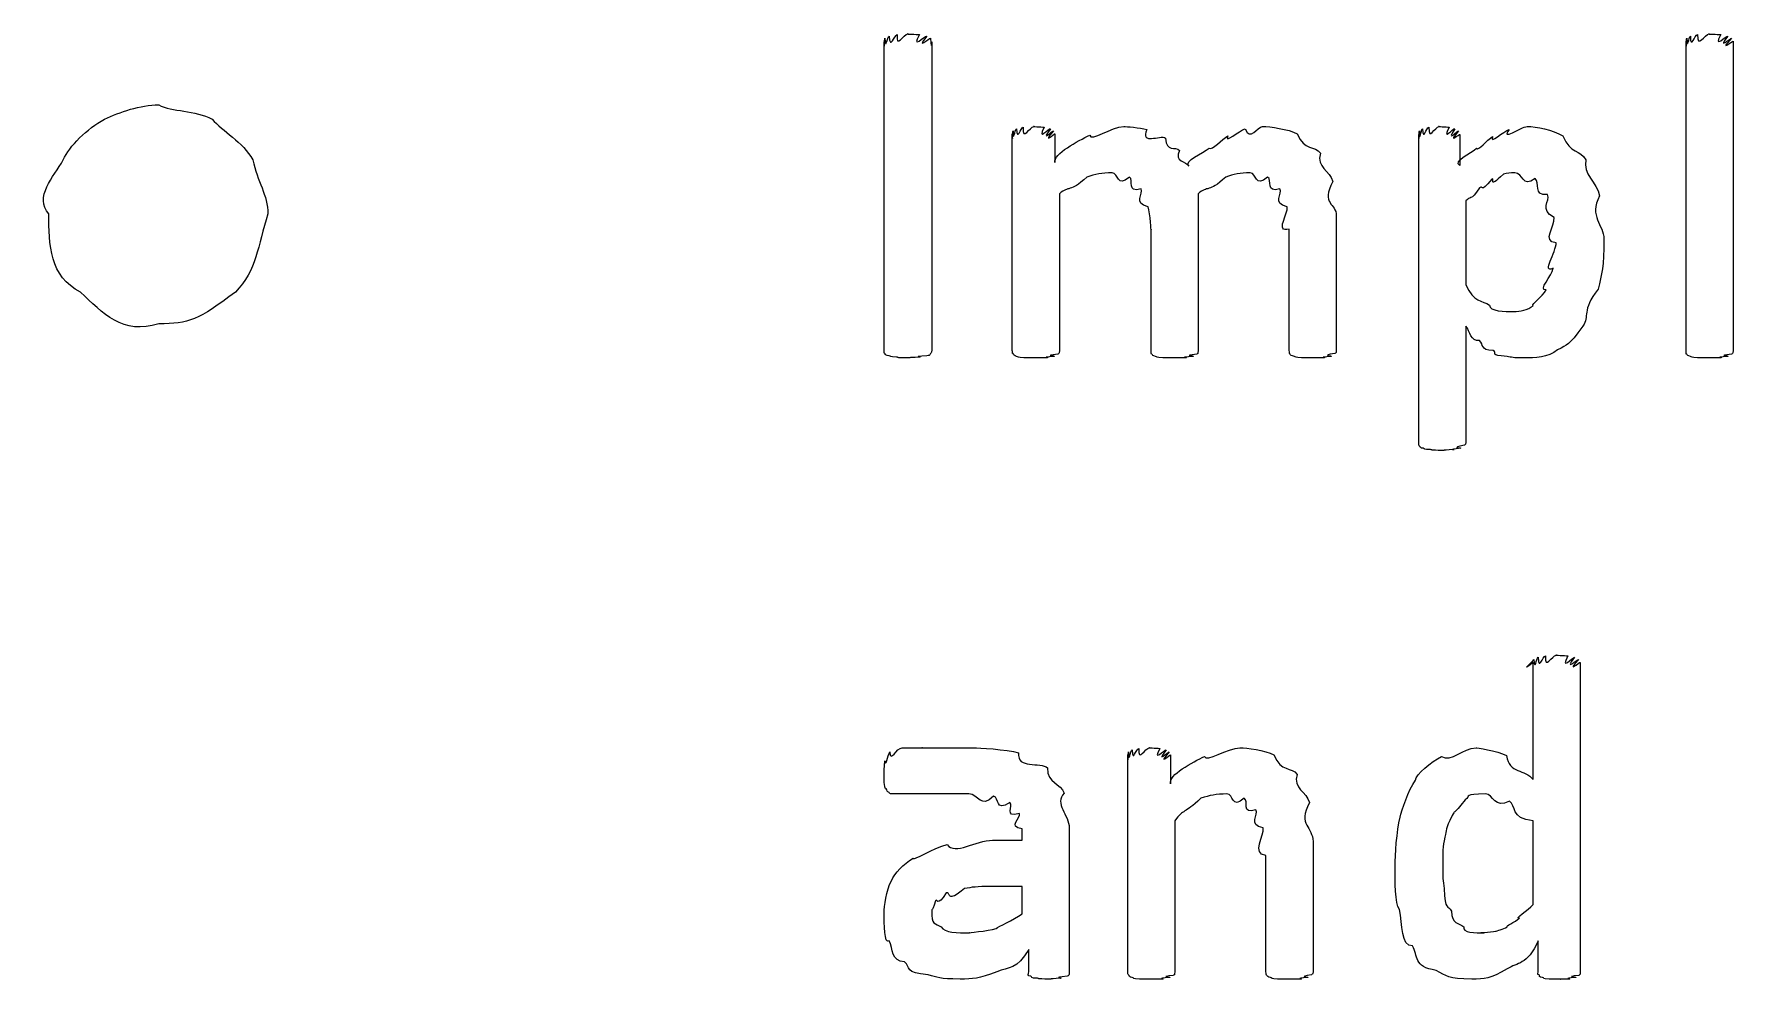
# Model space of a CAD drawing. Header units: millimetres. Extents: x 0 to 216, y 0 to 279.
# Drawn here: x 19.27 to 32.22, y 52.91 to 60.12 of the extents above; entities that cross this region are included whole.
import ezdxf

# ---------------------------------------------------------------- set-up
doc = ezdxf.new("R2010")
doc.units = ezdxf.units.MM
doc.layers.get('0').update_dxf_attribs({"linetype": 'CONTINUOUS'})

msp = doc.modelspace()

# ---------------------------------------------------------------- linework, layer by layer
at = {"color": 0}
for p, q in [((25.7528, 57.7081), (25.7528, 60.0562)), ((26.1166, 60.0562), (26.1166, 57.7081)), ((31.8644, 57.7024), (31.8644, 60.0618)), ((32.2227, 60.0618), (32.2227, 57.7024)), ((20.2241, 59.5768), (20.2241, 59.5768)), ((26.7298, 57.7024), (26.7298, 59.3563)), ((27.055, 59.3563), (27.055, 59.1358)), ((29.8276, 57.0025), (29.8276, 59.3506)), ((30.1418, 59.3506), (30.1418, 59.1136)), ((27.0881, 58.8987), (27.0881, 57.7024)), ((28.1464, 58.8987), (28.1464, 57.7024)), ((30.1859, 58.8437), (30.1859, 58.2041)), ((29.1992, 58.7333), (29.1992, 57.7024)), ((27.7881, 57.7024), (27.7881, 58.6285)), ((28.841, 57.7024), (28.841, 58.6285)), ((31.2388, 58.5516), (31.2388, 58.5516)), ((30.8749, 58.5241), (30.8749, 58.5241)), ((30.1859, 57.8901), (30.1859, 57.0025)), ((30.6999, 54.4326), (30.6999, 55.3254)), ((31.0582, 55.3254), (31.0582, 52.9664)), ((27.6104, 52.9664), (27.6104, 54.6199)), ((27.9356, 54.6199), (27.9356, 54.3994)), ((26.8056, 53.9694), (26.8056, 54.0575)), ((27.1639, 54.0632), (27.1639, 52.9664)), ((27.9687, 54.1182), (27.9687, 52.9664)), ((30.6999, 53.479), (30.6999, 54.1182)), ((26.5796, 53.9694), (26.8056, 53.9694)), ((29.0215, 53.9584), (29.0215, 52.9664)), ((28.6632, 52.9664), (28.6632, 53.8536)), ((26.8056, 53.6166), (26.5686, 53.6166)), ((26.8056, 53.4074), (26.8056, 53.6166)), ((26.8552, 52.9664), (26.8552, 53.1372)), ((30.7385, 52.9717), (30.7385, 53.2035))]:
    msp.add_line(p, q, dxfattribs=at)
for points in [[(25.7583, 60.0837), (25.7638, 59.9846), (25.7762, 60.0964), (25.7914, 60.1003)], [(25.7914, 60.1003), (25.7969, 59.9916), (25.83, 60.1073), (25.852, 60.1116)], [(25.852, 60.1116), (25.841, 59.9983), (25.9016, 60.1169), (25.9347, 60.1169)], [(25.9347, 60.1169), (25.9099, 60.1169), (26.0008, 60.114), (26.0229, 60.1116)], [(26.0229, 60.1116), (25.954, 59.9916), (26.0628, 60.1031), (26.078, 60.1003)], [(26.078, 60.1003), (25.9843, 59.9846), (26.1014, 60.0908), (26.1056, 60.0837)], [(31.8699, 60.0837), (31.8754, 59.9846), (31.8864, 60.0964), (31.8975, 60.1003)], [(31.8975, 60.1003), (31.9002, 59.9955), (31.9305, 60.1116), (31.9526, 60.1116)], [(31.9526, 60.1116), (31.9484, 59.9983), (32.0077, 60.1169), (32.0408, 60.1169)], [(32.0408, 60.1169), (32.0187, 60.1169), (32.1069, 60.114), (32.129, 60.1116)], [(32.129, 60.1116), (32.0656, 59.9955), (32.1731, 60.1073), (32.1841, 60.1003)], [(32.1841, 60.1003), (32.0918, 59.9846), (32.2075, 60.0908), (32.2116, 60.0837)], [(25.7528, 60.0562), (25.7528, 59.9694), (25.7542, 60.0756), (25.7583, 60.0837)], [(26.1056, 60.0837), (26.1124, 59.9694), (26.1166, 60.0675), (26.1166, 60.0562)], [(31.8644, 60.0618), (31.8644, 59.9694), (31.8657, 60.0756), (31.8699, 60.0837)], [(32.2116, 60.0837), (32.1028, 59.9694), (32.2227, 60.0685), (32.2227, 60.0618)], [(19.8107, 59.4663), (19.9278, 59.5217), (20.0835, 59.5768), (20.2241, 59.5768)], [(20.2241, 59.5768), (20.3247, 59.5217), (20.4997, 59.5394), (20.632, 59.4663)], [(19.4965, 59.1577), (19.5419, 59.2596), (19.6784, 59.3961), (19.8107, 59.4663)], [(20.632, 59.4663), (20.7064, 59.3781), (20.8662, 59.2928), (20.9407, 59.1577)], [(26.7298, 59.3563), (26.7298, 59.2638), (26.7312, 59.37), (26.7353, 59.3781)], [(26.7353, 59.3781), (26.7367, 59.279), (26.7477, 59.3908), (26.7629, 59.3947)], [(26.7629, 59.3947), (26.7656, 59.2899), (26.7932, 59.406), (26.8125, 59.406)], [(26.8125, 59.406), (26.807, 59.2928), (26.8621, 59.4113), (26.8952, 59.4113)], [(26.8952, 59.4113), (26.869, 59.4113), (26.9503, 59.4085), (26.9723, 59.406)], [(26.9723, 59.406), (26.9131, 59.2899), (27.0109, 59.4018), (27.022, 59.3947)], [(27.022, 59.3947), (26.9351, 59.279), (27.0399, 59.3852), (27.044, 59.3781)], [(27.044, 59.3781), (26.9462, 59.2638), (27.055, 59.363), (27.055, 59.3563)], [(27.055, 59.1358), (27.0385, 59.2046), (27.2342, 59.3012), (27.3196, 59.3453)], [(27.3196, 59.3453), (27.3251, 59.2928), (27.4905, 59.4113), (27.5787, 59.4113)], [(27.5787, 59.4113), (27.5966, 59.4113), (27.7027, 59.4032), (27.7551, 59.3894)], [(27.7551, 59.3894), (27.7027, 59.2638), (27.857, 59.352), (27.8984, 59.3231)], [(27.8984, 59.3231), (27.9011, 59.2088), (27.9728, 59.2653), (28.0031, 59.2296)], [(28.2291, 59.2459), (28.2512, 59.224), (28.3283, 59.3178), (28.3724, 59.3397)], [(28.3724, 59.3397), (28.3393, 59.2709), (28.4606, 59.3838), (28.5047, 59.3947)], [(28.5047, 59.3947), (28.5447, 59.2928), (28.5929, 59.4113), (28.637, 59.4113)], [(28.637, 59.4113), (28.6949, 59.4113), (28.8313, 59.3919), (28.9016, 59.3563)], [(28.9016, 59.3563), (28.9567, 59.2197), (29.0339, 59.2695), (29.078, 59.2074)], [(29.8276, 59.3506), (29.8276, 59.2681), (29.829, 59.3743), (29.8331, 59.3781)], [(29.8331, 59.3781), (29.8345, 59.279), (29.8442, 59.3908), (29.8552, 59.3947)], [(29.8552, 59.3947), (29.8607, 59.2899), (29.8855, 59.406), (29.9048, 59.406)], [(29.9048, 59.406), (29.9007, 59.2928), (29.9516, 59.4113), (29.982, 59.4113)], [(29.982, 59.4113), (29.9627, 59.4113), (30.0398, 59.4085), (30.0591, 59.406)], [(30.0591, 59.406), (29.9999, 59.2899), (30.0922, 59.4018), (30.1032, 59.3947)], [(30.1032, 59.3947), (30.0261, 59.279), (30.1267, 59.3852), (30.1308, 59.3781)], [(30.1308, 59.3781), (30.0371, 59.2638), (30.1418, 59.3619), (30.1418, 59.3506)], [(30.2686, 59.2459), (30.2796, 59.2197), (30.3485, 59.3122), (30.3899, 59.334)], [(30.3899, 59.334), (30.3637, 59.2681), (30.4753, 59.3781), (30.5167, 59.3894)], [(30.5167, 59.3894), (30.4478, 59.2928), (30.6062, 59.4113), (30.6544, 59.4113)], [(30.6544, 59.4113), (30.7206, 59.4113), (30.8501, 59.3866), (30.9246, 59.3397)], [(30.9246, 59.3397), (30.9852, 59.2018), (31.0569, 59.2349), (31.101, 59.1577)], [(28.0031, 59.2296), (27.9604, 59.1358), (28.0555, 59.1524), (28.0748, 59.1083)], [(28.0748, 59.1083), (28.0334, 59.1467), (28.1809, 59.2088), (28.2291, 59.2459)], [(29.078, 59.2074), (29.0449, 59.0984), (29.1524, 59.0765), (29.1717, 58.9926)], [(30.1418, 59.1136), (30.0812, 59.1467), (30.2273, 59.2088), (30.2686, 59.2459)], [(19.3862, 58.7446), (19.2732, 58.874), (19.4221, 59.0254), (19.4965, 59.1577)], [(20.9407, 59.1577), (20.9751, 58.9926), (21.0564, 58.8878), (21.0564, 58.7446)], [(27.4905, 59.0585), (27.4092, 59.0585), (27.3637, 59.0476), (27.2976, 59.0254)], [(27.6228, 59.0254), (27.5235, 58.94), (27.5415, 59.0585), (27.4905, 59.0585)], [(28.5433, 59.0585), (28.4634, 59.0585), (28.4179, 59.0476), (28.3559, 59.0254)], [(28.6756, 59.0254), (28.5778, 58.94), (28.5943, 59.0585), (28.5433, 59.0585)], [(30.5608, 59.0585), (30.5222, 59.0585), (30.5015, 59.0543), (30.4726, 59.0476)], [(30.7151, 59.0144), (30.6131, 58.94), (30.6228, 59.0585), (30.5608, 59.0585)], [(31.101, 59.1577), (31.0761, 59.0476), (31.1836, 58.9883), (31.2057, 58.8821)], [(27.2976, 59.0254), (27.1625, 58.9001), (27.1653, 58.965), (27.0881, 58.8987)], [(27.711, 58.9372), (27.5966, 58.9001), (27.6586, 59.0063), (27.6228, 59.0254)], [(27.7661, 58.7996), (27.6448, 58.8229), (27.7358, 58.9001), (27.711, 58.9372)], [(28.3559, 59.0254), (28.2208, 58.9001), (28.2236, 58.965), (28.1464, 58.8987)], [(28.7693, 58.9372), (28.6549, 58.9001), (28.7155, 59.0063), (28.6756, 59.0254)], [(28.8244, 58.7996), (28.7032, 58.8229), (28.7941, 58.9001), (28.7693, 58.9372)], [(29.1717, 58.9926), (29.0807, 58.8162), (29.1992, 58.8243), (29.1992, 58.7333)], [(30.2907, 58.9428), (30.2204, 58.838), (30.2218, 58.8836), (30.1859, 58.8437)], [(30.3844, 59.0091), (30.2865, 58.8931), (30.3237, 58.9717), (30.2907, 58.9428)], [(30.4726, 59.0476), (30.3458, 58.9262), (30.4133, 59.0268), (30.3844, 59.0091)], [(30.8088, 58.8931), (30.6944, 58.8821), (30.7551, 58.9841), (30.7151, 59.0144)], [(27.7881, 58.6285), (27.7881, 58.5982), (27.7799, 58.747), (27.7661, 58.7996)], [(28.841, 58.6285), (28.7252, 58.5982), (28.8355, 58.747), (28.8244, 58.7996)], [(30.8584, 58.7167), (30.7426, 58.7788), (30.8336, 58.8409), (30.8088, 58.8931)], [(31.2057, 58.8821), (31.1202, 58.7195), (31.2388, 58.6687), (31.2388, 58.5516)], [(19.6288, 58.1491), (19.3918, 58.2648), (19.3862, 58.5128), (19.3862, 58.7446)], [(21.0564, 58.7446), (20.9751, 58.499), (20.9737, 58.3145), (20.8084, 58.1491)], [(30.8749, 58.5241), (30.7606, 58.5322), (30.8694, 58.6535), (30.8584, 58.7167)], [(31.2388, 58.5516), (31.2388, 58.3449), (31.2236, 58.2842), (31.1947, 58.1713)], [(30.8529, 58.3311), (30.7606, 58.2828), (30.8749, 58.4577), (30.8749, 58.5241)], [(30.7978, 58.1656), (30.7344, 58.1614), (30.8419, 58.2718), (30.8529, 58.3311)], [(20.2241, 57.9067), (19.954, 57.8196), (19.7942, 57.9864), (19.6288, 58.1491)], [(20.8084, 58.1491), (20.53, 57.9367), (20.4515, 57.9067), (20.2241, 57.9067)], [(30.1859, 58.2041), (30.2466, 58.069), (30.3086, 58.0856), (30.3678, 58.0499)], [(30.6985, 58.0443), (30.6834, 58.0581), (30.7716, 58.1131), (30.7978, 58.1656)], [(31.1947, 58.1713), (31.0651, 58.003), (31.1299, 57.967), (31.0789, 57.8901)], [(30.3678, 58.0499), (30.3637, 58.0002), (30.4863, 58.0002), (30.5497, 58.0002)], [(30.5497, 58.0002), (30.6021, 58.0002), (30.6572, 58.014), (30.6985, 58.0443)], [(30.2907, 57.7797), (30.2204, 57.7688), (30.2218, 57.8485), (30.1859, 57.8901)], [(31.0789, 57.8901), (30.9631, 57.7314), (30.9631, 57.7522), (30.886, 57.7081)], [(30.3954, 57.7024), (30.2907, 57.7053), (30.3265, 57.7494), (30.2907, 57.7797)], [(25.7583, 57.6806), (25.7528, 57.6763), (25.7528, 57.6972), (25.7528, 57.7081)], [(25.7914, 57.664), (25.7638, 57.6612), (25.7652, 57.6721), (25.7583, 57.6806)], [(25.8465, 57.6531), (25.7927, 57.6545), (25.8051, 57.6598), (25.7914, 57.664)], [(25.9347, 57.6474), (25.841, 57.6474), (25.8713, 57.6488), (25.8465, 57.6531)], [(26.0229, 57.6531), (25.9099, 57.6474), (25.9705, 57.6474), (25.9347, 57.6474)], [(26.078, 57.664), (25.954, 57.6545), (26.0449, 57.6559), (26.0229, 57.6531)], [(26.1056, 57.6806), (26.1014, 57.6612), (26.0918, 57.6668), (26.078, 57.664)], [(26.1166, 57.7081), (26.1124, 57.6763), (26.1124, 57.6873), (26.1056, 57.6806)], [(26.7353, 57.6806), (26.7298, 57.6763), (26.7298, 57.6943), (26.7298, 57.7024)], [(26.7629, 57.6584), (26.7408, 57.6612), (26.7422, 57.6721), (26.7353, 57.6806)], [(26.818, 57.6474), (26.7656, 57.6502), (26.7766, 57.6545), (26.7629, 57.6584)], [(26.9062, 57.6474), (26.8139, 57.6474), (26.8428, 57.6474), (26.818, 57.6474)], [(26.9944, 57.6474), (26.8841, 57.6474), (26.942, 57.6474), (26.9062, 57.6474)], [(27.0495, 57.6584), (26.931, 57.6502), (27.0192, 57.6502), (26.9944, 57.6474)], [(27.0771, 57.6749), (26.9572, 57.6612), (27.0633, 57.6654), (27.0495, 57.6584)], [(27.0881, 57.7024), (27.0853, 57.6721), (27.0839, 57.682), (27.0771, 57.6749)], [(27.7937, 57.6749), (27.7881, 57.6721), (27.7881, 57.6915), (27.7881, 57.7024)], [(27.8212, 57.6584), (27.7992, 57.6612), (27.8005, 57.6711), (27.7937, 57.6749)], [(27.8763, 57.6474), (27.824, 57.6502), (27.835, 57.6545), (27.8212, 57.6584)], [(27.9645, 57.6474), (27.8722, 57.6474), (27.9011, 57.6474), (27.8763, 57.6474)], [(28.0527, 57.6474), (27.9425, 57.6474), (28.0004, 57.6474), (27.9645, 57.6474)], [(28.1079, 57.6584), (27.9866, 57.6502), (28.0748, 57.6502), (28.0527, 57.6474)], [(28.1354, 57.6749), (28.0155, 57.6612), (28.1216, 57.6654), (28.1079, 57.6584)], [(28.1464, 57.7024), (28.1437, 57.6721), (28.1423, 57.682), (28.1354, 57.6749)], [(28.8465, 57.6749), (28.8423, 57.6721), (28.841, 57.6915), (28.841, 57.7024)], [(28.8796, 57.6584), (28.8534, 57.6612), (28.8534, 57.6711), (28.8465, 57.6749)], [(28.9347, 57.6474), (28.8823, 57.6502), (28.8933, 57.6545), (28.8796, 57.6584)], [(29.0229, 57.6474), (28.9264, 57.6474), (28.9567, 57.6474), (28.9347, 57.6474)], [(29.1055, 57.6474), (28.9967, 57.6474), (29.0559, 57.6474), (29.0229, 57.6474)], [(29.1607, 57.6584), (29.0449, 57.6502), (29.1303, 57.6502), (29.1055, 57.6474)], [(29.1882, 57.6806), (29.0697, 57.6612), (29.1744, 57.6654), (29.1607, 57.6584)], [(29.1992, 57.7024), (29.1992, 57.6763), (29.1951, 57.6873), (29.1882, 57.6806)], [(30.5001, 57.6584), (30.3596, 57.6654), (30.4312, 57.6834), (30.3954, 57.7024)], [(30.6214, 57.6474), (30.547, 57.6474), (30.536, 57.6502), (30.5001, 57.6584)], [(30.886, 57.7081), (30.8088, 57.6474), (30.7206, 57.6474), (30.6214, 57.6474)], [(31.8699, 57.6749), (31.8644, 57.6721), (31.8644, 57.6915), (31.8644, 57.7024)], [(31.8975, 57.6584), (31.8754, 57.6612), (31.8768, 57.6711), (31.8699, 57.6749)], [(31.9526, 57.6474), (31.9002, 57.6502), (31.9112, 57.6545), (31.8975, 57.6584)], [(32.0408, 57.6474), (31.9484, 57.6474), (31.9774, 57.6474), (31.9526, 57.6474)], [(32.129, 57.6474), (32.0187, 57.6474), (32.0766, 57.6474), (32.0408, 57.6474)], [(32.1841, 57.6584), (32.0656, 57.6502), (32.1538, 57.6502), (32.129, 57.6474)], [(32.2116, 57.6749), (32.0918, 57.6612), (32.1979, 57.6654), (32.1841, 57.6584)], [(32.2227, 57.7024), (32.2199, 57.6721), (32.2185, 57.682), (32.2116, 57.6749)], [(29.8331, 56.975), (29.8276, 56.9722), (29.8276, 56.9916), (29.8276, 57.0025)], [(30.1749, 56.9807), (30.055, 56.957), (30.1611, 56.9627), (30.1473, 56.9584)], [(30.1859, 57.0025), (30.1832, 56.975), (30.1818, 56.9888), (30.1749, 56.9807)], [(29.8607, 56.9584), (29.8387, 56.957), (29.84, 56.968), (29.8331, 56.975)], [(29.9158, 56.9475), (29.8634, 56.9461), (29.8745, 56.9517), (29.8607, 56.9584)], [(30.004, 56.9419), (29.9117, 56.9419), (29.9406, 56.9447), (29.9158, 56.9475)], [(30.0922, 56.9475), (29.982, 56.9419), (30.0398, 56.9419), (30.004, 56.9419)], [(30.1473, 56.9584), (30.0288, 56.9461), (30.117, 56.9475), (30.0922, 56.9475)], [(30.6999, 55.3254), (30.5842, 55.233), (30.7013, 55.3392), (30.7055, 55.3477)], [(30.7055, 55.3477), (30.7123, 55.2482), (30.7233, 55.36), (30.7385, 55.3642)], [(30.7385, 55.3642), (30.7413, 55.2552), (30.7716, 55.3709), (30.7937, 55.3752)], [(30.7937, 55.3752), (30.7854, 55.2619), (30.8433, 55.3805), (30.8763, 55.3805)], [(30.8763, 55.3805), (30.8556, 55.3805), (30.9425, 55.378), (30.9645, 55.3752)], [(30.9645, 55.3752), (30.8997, 55.2552), (31.0031, 55.3667), (31.0141, 55.3642)], [(31.0141, 55.3642), (30.9259, 55.2482), (31.0389, 55.3544), (31.0472, 55.3477)], [(31.0472, 55.3477), (30.9397, 55.233), (31.0582, 55.3325), (31.0582, 55.3254)], [(25.7969, 54.6421), (25.7996, 54.5564), (25.8465, 54.6749), (25.8906, 54.6749)], [(25.8906, 54.6749), (25.8878, 54.6749), (25.9857, 54.6749), (26.0449, 54.6749)], [(26.0449, 54.6749), (26.0064, 54.6749), (26.1662, 54.6749), (26.2323, 54.6749)], [(26.2323, 54.6749), (26.2599, 54.6749), (26.3715, 54.6749), (26.4418, 54.6749)], [(26.4418, 54.6749), (26.4611, 54.6749), (26.6857, 54.6612), (26.7781, 54.6365)], [(27.6159, 54.6421), (27.6173, 54.5426), (27.6283, 54.6544), (27.6435, 54.6587)], [(27.6435, 54.6587), (27.6462, 54.5539), (27.6738, 54.6696), (27.6931, 54.6696)], [(27.6931, 54.6696), (27.6876, 54.5564), (27.7427, 54.6749), (27.7757, 54.6749)], [(27.7757, 54.6749), (27.7496, 54.6749), (27.8309, 54.6724), (27.8529, 54.6696)], [(27.8529, 54.6696), (27.7937, 54.5539), (27.8915, 54.6654), (27.9025, 54.6587)], [(27.9025, 54.6587), (27.8157, 54.5426), (27.9204, 54.6488), (27.9246, 54.6421)], [(28.1947, 54.6089), (28.2057, 54.5564), (28.3724, 54.6749), (28.4648, 54.6749)], [(28.4648, 54.6749), (28.5171, 54.6749), (28.6536, 54.6559), (28.7238, 54.6199)], [(29.9999, 54.6089), (30.0771, 54.5564), (30.1653, 54.6749), (30.2645, 54.6749)], [(30.2645, 54.6749), (30.2603, 54.6749), (30.4257, 54.6544), (30.496, 54.6146)], [(25.7528, 54.4766), (25.7528, 54.4682), (25.7542, 54.5539), (25.7583, 54.5758)], [(25.7583, 54.5758), (25.7638, 54.5123), (25.7776, 54.6199), (25.7969, 54.6421)], [(26.7781, 54.6365), (26.7629, 54.5056), (26.9434, 54.5715), (26.9985, 54.5207)], [(26.9985, 54.5207), (26.9944, 54.4022), (27.0991, 54.405), (27.1253, 54.3278)], [(27.6104, 54.6199), (27.6104, 54.5274), (27.6117, 54.6336), (27.6159, 54.6421)], [(27.9246, 54.6421), (27.8267, 54.5274), (27.9356, 54.6269), (27.9356, 54.6199)], [(27.9356, 54.3994), (27.9149, 54.4682), (28.1092, 54.5648), (28.1947, 54.6089)], [(28.7238, 54.6199), (28.7789, 54.4834), (28.8561, 54.5331), (28.9002, 54.471)], [(29.8015, 54.4269), (29.8042, 54.4724), (29.9227, 54.5677), (29.9999, 54.6089)], [(30.496, 54.6146), (30.518, 54.4766), (30.6338, 54.5123), (30.6999, 54.4326)], [(25.7528, 54.4103), (25.7528, 54.4022), (25.7528, 54.4544), (25.7528, 54.4766)], [(25.7693, 54.3609), (25.7555, 54.3624), (25.7555, 54.3913), (25.7528, 54.4103)], [(28.9002, 54.471), (28.8671, 54.3624), (28.9746, 54.3401), (28.9939, 54.2562)], [(29.6857, 54.1457), (29.6981, 54.1969), (29.7491, 54.35), (29.8015, 54.4269)], [(25.7914, 54.3334), (25.7707, 54.3359), (25.7762, 54.35), (25.7693, 54.3609)], [(25.8189, 54.3221), (25.7859, 54.3221), (25.7983, 54.325), (25.7914, 54.3334)], [(25.8906, 54.3221), (25.8107, 54.3221), (25.8327, 54.3221), (25.8189, 54.3221)], [(26.0119, 54.3221), (25.8768, 54.3221), (25.9237, 54.3221), (25.8906, 54.3221)], [(26.1772, 54.3221), (26.0904, 54.3221), (26.0587, 54.3221), (26.0119, 54.3221)], [(26.3977, 54.3221), (26.2185, 54.3221), (26.2434, 54.3221), (26.1772, 54.3221)], [(26.5851, 54.3059), (26.4914, 54.2036), (26.4708, 54.3221), (26.3977, 54.3221)], [(26.7119, 54.2562), (26.5934, 54.1817), (26.6361, 54.2946), (26.5851, 54.3059)], [(27.1253, 54.3278), (27.0454, 54.2477), (27.1639, 54.1623), (27.1639, 54.0632)], [(28.1671, 54.2893), (28.0362, 54.1637), (28.0376, 54.2135), (27.9687, 54.1182)], [(28.3656, 54.3221), (28.2829, 54.3221), (28.2333, 54.3112), (28.1671, 54.2893)], [(28.4978, 54.2893), (28.4, 54.2036), (28.4165, 54.3221), (28.3656, 54.3221)], [(28.586, 54.2011), (28.473, 54.1637), (28.5337, 54.2699), (28.4978, 54.2893)], [(30.1818, 54.278), (30.0798, 54.1457), (30.1074, 54.2078), (30.0826, 54.157)], [(30.3361, 54.3221), (30.1653, 54.3221), (30.2259, 54.307), (30.1818, 54.278)], [(30.518, 54.2671), (30.4037, 54.2036), (30.3982, 54.3221), (30.3361, 54.3221)], [(30.6999, 54.1182), (30.5208, 54.1348), (30.5759, 54.2339), (30.518, 54.2671)], [(26.7836, 54.1736), (26.6595, 54.1376), (26.745, 54.2339), (26.7119, 54.2562)], [(26.8056, 54.0575), (26.6899, 54.0713), (26.7973, 54.1405), (26.7836, 54.1736)], [(28.6411, 54.0632), (28.5213, 54.0865), (28.6108, 54.1637), (28.586, 54.2011)], [(28.9939, 54.2562), (28.903, 54.0798), (29.0215, 54.0755), (29.0215, 53.9584)], [(29.6471, 53.7711), (29.6471, 53.8593), (29.6595, 54.0357), (29.6857, 54.1457)], [(30.0826, 54.157), (30.0288, 54.0466), (30.0385, 54.0537), (30.0275, 53.9916)], [(28.6632, 53.8536), (28.5474, 53.8621), (28.6549, 54.011), (28.6411, 54.0632)], [(25.9733, 53.8318), (25.9691, 53.8067), (26.129, 53.9143), (26.2323, 53.9365)], [(26.2323, 53.9365), (26.293, 53.8508), (26.4501, 53.9694), (26.5796, 53.9694)], [(30.0275, 53.9916), (30.0068, 53.9214), (30.0109, 53.866), (30.0109, 53.8043)], [(25.8079, 53.6607), (25.83, 53.7161), (25.903, 53.7877), (25.9733, 53.8318)], [(29.6802, 53.4402), (29.6471, 53.4871), (29.6471, 53.6568), (29.6471, 53.7711)], [(30.0109, 53.8043), (30.0068, 53.672), (30.0137, 53.6663), (30.022, 53.6004)], [(25.7528, 53.4183), (25.7528, 53.4582), (25.7707, 53.5905), (25.8079, 53.6607)], [(26.5686, 53.6166), (26.4542, 53.6166), (26.4225, 53.6113), (26.3646, 53.6004)], [(26.1441, 53.5065), (26.1124, 53.4031), (26.1166, 53.4582), (26.1166, 53.4293)], [(26.2268, 53.5672), (26.1497, 53.4515), (26.1621, 53.5312), (26.1441, 53.5065)], [(26.3646, 53.6004), (26.2227, 53.4804), (26.2626, 53.5809), (26.2268, 53.5672)], [(30.022, 53.6004), (30.0247, 53.425), (30.0509, 53.4804), (30.0771, 53.4293)], [(25.7914, 53.2035), (25.7528, 53.1675), (25.7528, 53.3368), (25.7528, 53.4183)], [(26.1166, 53.4293), (26.1124, 53.3217), (26.14, 53.3368), (26.1882, 53.3079)], [(26.6072, 53.297), (26.6196, 53.3107), (26.7353, 53.359), (26.8056, 53.4074)], [(29.7794, 53.1647), (29.6912, 53.1566), (29.7022, 53.3329), (29.6802, 53.4402)], [(30.0771, 53.4293), (30.0771, 53.3259), (30.1336, 53.3411), (30.1708, 53.3079)], [(30.5015, 53.3079), (30.4808, 53.3107), (30.5621, 53.3481), (30.5952, 53.3742)], [(30.5952, 53.3742), (30.547, 53.3658), (30.6627, 53.4377), (30.6999, 53.479)], [(26.1882, 53.3079), (26.2117, 53.2638), (26.3109, 53.2638), (26.4032, 53.2638)], [(26.4032, 53.2638), (26.377, 53.2638), (26.5438, 53.2751), (26.6072, 53.297)], [(30.1708, 53.3079), (30.1542, 53.2638), (30.2617, 53.2638), (30.3251, 53.2638)], [(30.3251, 53.2638), (30.2452, 53.2638), (30.383, 53.2666), (30.4133, 53.2751)], [(30.4133, 53.2751), (30.4216, 53.2776), (30.4712, 53.2927), (30.5015, 53.3079)], [(25.9071, 53.0433), (25.8079, 53.0433), (25.8203, 53.14), (25.7914, 53.2035)], [(26.8552, 53.1372), (26.767, 52.984), (26.7009, 53.002), (26.6127, 52.9664)], [(29.9613, 52.9773), (29.7822, 53.002), (29.8263, 53.0874), (29.7794, 53.1647)], [(30.7385, 53.2035), (30.6503, 53.013), (30.5814, 53.0394), (30.5015, 52.9883)], [(26.089, 52.9442), (25.9071, 52.9551), (25.9581, 52.9992), (25.9071, 53.0433)], [(26.6127, 52.9664), (26.4721, 52.911), (26.4308, 52.911), (26.3315, 52.911)], [(26.8718, 52.9332), (26.84, 52.9332), (26.8552, 52.9512), (26.8552, 52.9664)], [(27.1639, 52.9664), (27.1639, 52.9332), (27.1584, 52.9399), (27.1473, 52.9332)], [(27.6159, 52.9442), (27.6104, 52.9399), (27.6104, 52.9579), (27.6104, 52.9664)], [(27.9687, 52.9664), (27.9659, 52.9361), (27.9645, 52.9456), (27.9576, 52.9389)], [(28.6687, 52.9389), (28.6646, 52.9361), (28.6632, 52.9551), (28.6632, 52.9664)], [(29.0215, 52.9664), (29.0215, 52.9399), (29.0173, 52.9512), (29.0105, 52.9442)], [(30.2314, 52.911), (30.0509, 52.911), (30.0385, 52.9332), (29.9613, 52.9773)], [(30.5015, 52.9883), (30.3706, 52.911), (30.3306, 52.911), (30.2314, 52.911)], [(30.744, 52.9442), (30.7275, 52.9399), (30.7385, 52.9608), (30.7385, 52.9717)], [(31.0582, 52.9664), (31.0582, 52.9361), (31.0541, 52.9456), (31.0472, 52.9389)], [(26.3315, 52.911), (26.1676, 52.911), (26.1621, 52.9223), (26.089, 52.9442)], [(26.9214, 52.9167), (26.8621, 52.9181), (26.8828, 52.9248), (26.8718, 52.9332)], [(27.0095, 52.911), (26.9062, 52.911), (26.9434, 52.9124), (26.9214, 52.9167)], [(27.0977, 52.9167), (26.9834, 52.911), (27.0495, 52.911), (27.0095, 52.911)], [(27.1473, 52.9332), (27.0233, 52.9181), (27.1198, 52.9195), (27.0977, 52.9167)], [(27.6435, 52.9223), (27.6214, 52.9248), (27.6228, 52.9361), (27.6159, 52.9442)], [(27.6986, 52.911), (27.6462, 52.9138), (27.6572, 52.9181), (27.6435, 52.9223)], [(27.7868, 52.911), (27.6944, 52.911), (27.7234, 52.911), (27.6986, 52.911)], [(27.8749, 52.911), (27.7647, 52.911), (27.8226, 52.911), (27.7868, 52.911)], [(27.9301, 52.9223), (27.8116, 52.9138), (27.8997, 52.9138), (27.8749, 52.911)], [(27.9576, 52.9389), (27.8378, 52.9248), (27.9438, 52.929), (27.9301, 52.9223)], [(28.6963, 52.9223), (28.6756, 52.9248), (28.6756, 52.9347), (28.6687, 52.9389)], [(28.7514, 52.911), (28.7018, 52.9138), (28.71, 52.9181), (28.6963, 52.9223)], [(28.8451, 52.911), (28.7486, 52.911), (28.7762, 52.911), (28.7514, 52.911)], [(28.9278, 52.911), (28.8189, 52.911), (28.8782, 52.911), (28.8451, 52.911)], [(28.9829, 52.9223), (28.8671, 52.9138), (28.9526, 52.9138), (28.9278, 52.911)], [(29.0105, 52.9442), (28.8919, 52.9248), (28.9967, 52.929), (28.9829, 52.9223)], [(30.7716, 52.9223), (30.7385, 52.9248), (30.7509, 52.9361), (30.744, 52.9442)], [(30.8212, 52.911), (30.7633, 52.9138), (30.7854, 52.9181), (30.7716, 52.9223)], [(30.9039, 52.911), (30.8047, 52.911), (30.8433, 52.911), (30.8212, 52.911)], [(30.9755, 52.911), (30.8626, 52.911), (30.9287, 52.911), (30.9039, 52.911)], [(31.0251, 52.9223), (30.9066, 52.9138), (30.9976, 52.9138), (30.9755, 52.911)], [(31.0472, 52.9389), (30.9287, 52.9248), (31.0362, 52.929), (31.0251, 52.9223)]]:
    msp.add_open_spline(points, degree=3, dxfattribs=at)

doc.saveas('drawing.dxf')
